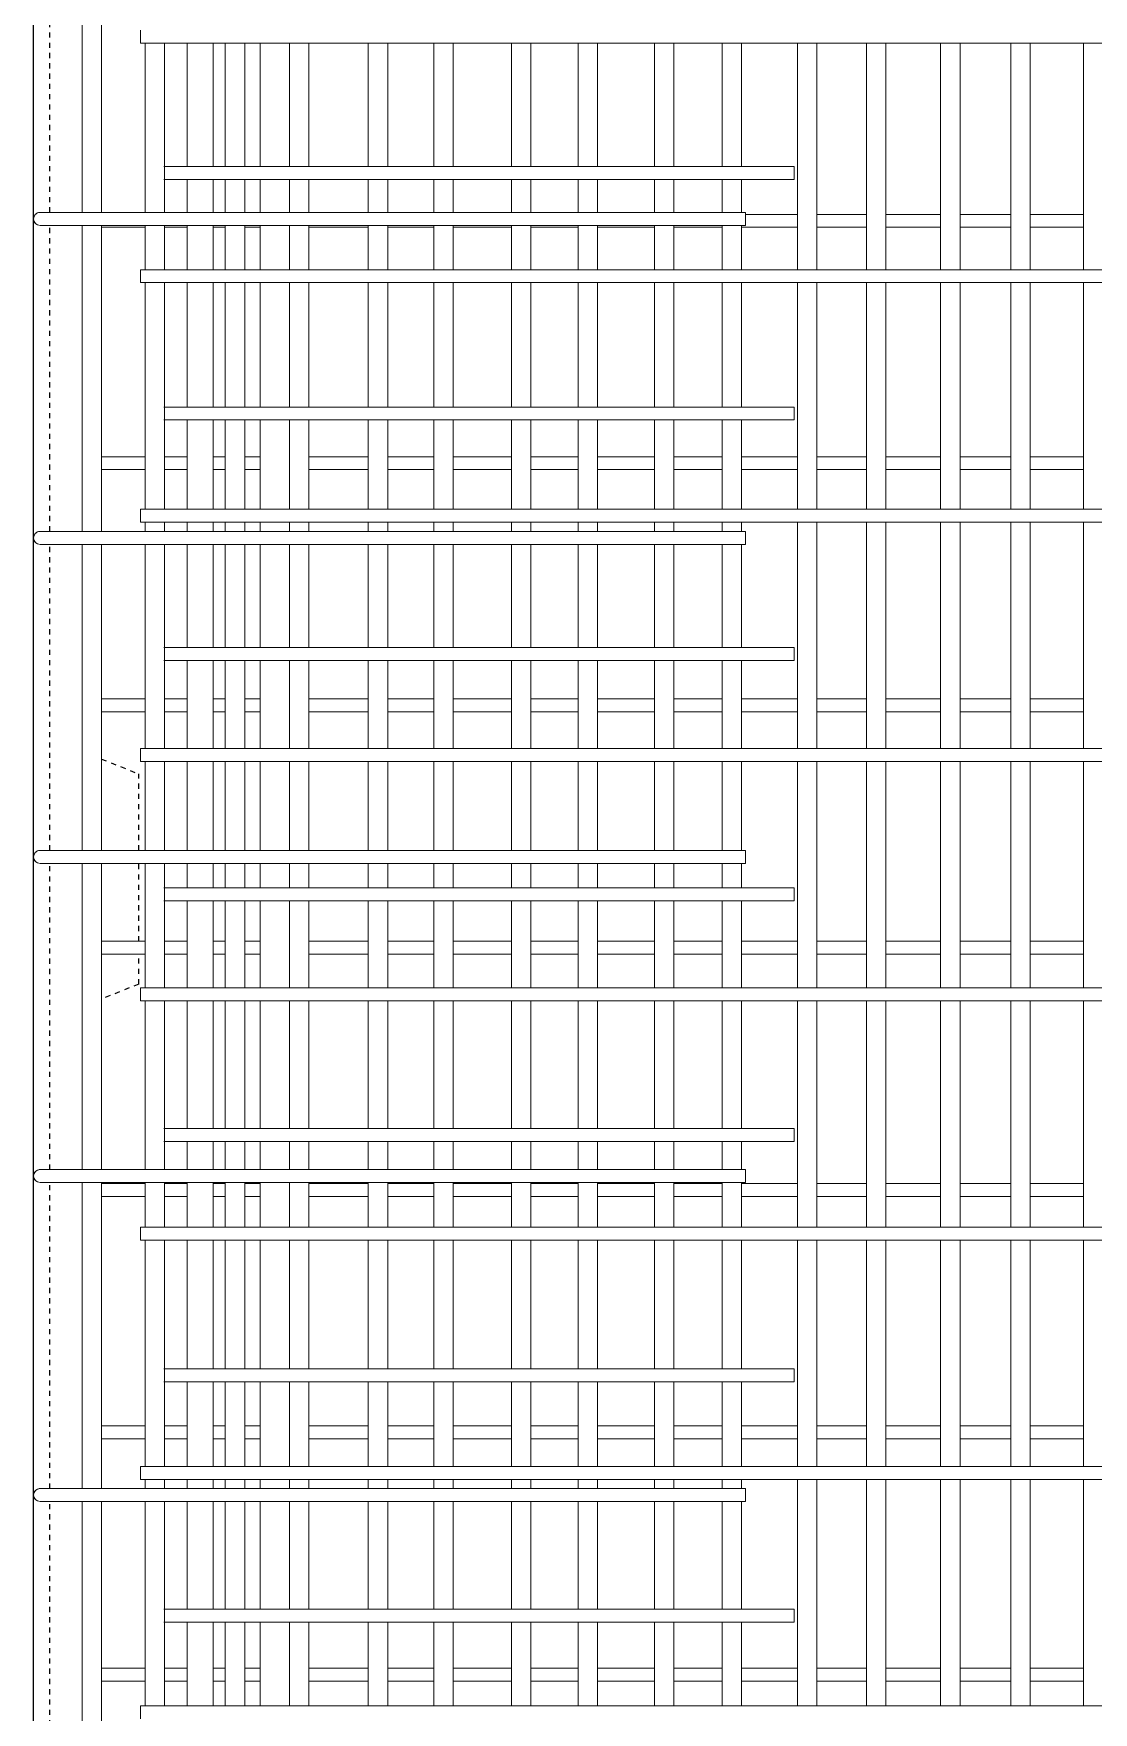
# Model space of a CAD drawing. Header units: millimetres. Extents: x -22025 to -1429, y -2879 to 29261.
# Drawn here: x -20245 to -19590, y 563 to 1601 of the extents above; entities that cross this region are included whole.
import ezdxf

# ---------------------------------------------------------------- set-up
doc = ezdxf.new("R2010")
doc.units = ezdxf.units.MM
doc.linetypes.add('Dash', pattern=[6.36, 3.18, -3.18])
for name, color, linetype, lineweight in [('A-WALL', 113, 'Continuous', 25), ('A-WALL-HDLN', 110, 'Dash', 25), ('S-RBAR', 171, 'Continuous', 18)]:
    doc.layers.add(name, color=color, linetype=linetype, lineweight=lineweight)

msp = doc.modelspace()

# ---------------------------------------------------------------- linework, layer by layer
at = {"layer": 'A-WALL'}
msp.add_line((-20244.6, -1395), (-20244.6, 7660), dxfattribs=at)
at = {"layer": 'A-WALL-HDLN'}
for p, q in [((-20234.6, 1490.1), (-20234.6, 1679.3)), ((-20234.6, 1292.9), (-20234.6, 1482.1)), ((-20234.6, 1095.7), (-20234.6, 1284.9)), ((-20202.6, 1152.2), (-20179.6, 1143)), ((-20179.6, 1095.7), (-20179.6, 1143)), ((-20234.6, 898.4), (-20234.6, 1087.7)), ((-20179.6, 1039.5), (-20179.6, 1087.7)), ((-20179.6, 1013), (-20179.6, 1031.5)), ((-20179.6, 1013), (-20202.6, 1003.8)), ((-20234.6, 701.2), (-20234.6, 890.4)), ((-20234.6, 504), (-20234.6, 693.2))]:
    msp.add_line(p, q, dxfattribs=at)
at = {"layer": 'S-RBAR'}
for p, q in [((-20214.6, 1490.1), (-20214.6, 1679.3)), ((-20202.6, 1490.1), (-20202.6, 1679.3)), ((-20178.4, 1602.7), (-20178.4, 1594.7)), ((-19004.6, 1594.7), (-20178.4, 1594.7)), ((-20175.6, 1490.1), (-20175.6, 1594.7)), ((-20163.6, 1490.1), (-20163.6, 1594.7)), ((-20149.6, 1518.4), (-20149.6, 1594.7)), ((-20133.6, 1518.4), (-20133.6, 1594.7)), ((-20126.1, 1518.4), (-20126.1, 1594.7)), ((-20114.1, 1518.4), (-20114.1, 1594.7)), ((-20104.6, 1518.4), (-20104.6, 1594.7)), ((-20086.4, 1518.4), (-20086.4, 1594.7)), ((-20074.4, 1518.4), (-20074.4, 1594.7)), ((-20037.7, 1518.4), (-20037.7, 1594.7)), ((-20025.7, 1518.4), (-20025.7, 1594.7)), ((-19997.3, 1518.4), (-19997.3, 1594.7)), ((-19985.3, 1518.4), (-19985.3, 1594.7)), ((-19949.3, 1518.4), (-19949.3, 1594.7)), ((-19937.3, 1518.4), (-19937.3, 1594.7)), ((-19908.1, 1518.4), (-19908.1, 1594.7)), ((-19896.1, 1518.4), (-19896.1, 1594.7)), ((-19860.9, 1518.4), (-19860.9, 1594.7)), ((-19848.9, 1518.4), (-19848.9, 1594.7)), ((-19819, 1518.4), (-19819, 1594.7)), ((-19807, 1518.4), (-19807, 1594.7)), ((-19772.4, 1454.7), (-19772.4, 1594.7)), ((-19760.4, 1454.7), (-19760.4, 1594.7)), ((-19729.8, 1454.7), (-19729.8, 1594.7)), ((-19717.8, 1454.7), (-19717.8, 1594.7)), ((-19684, 1454.7), (-19684, 1594.7)), ((-19672, 1454.7), (-19672, 1594.7)), ((-19640.6, 1454.7), (-19640.6, 1594.7)), ((-19628.6, 1454.7), (-19628.6, 1594.7)), ((-19595.6, 1454.7), (-19595.6, 1594.7)), ((-20164.1, 1518.4), (-20134.6, 1518.4)), ((-19774.6, 1518.4), (-20134.6, 1518.4)), ((-19774.6, 1518.4), (-19774.6, 1510.4)), ((-20164.1, 1510.4), (-20134.6, 1510.4)), ((-20149.6, 1490.1), (-20149.6, 1510.4)), ((-19774.6, 1510.4), (-20134.6, 1510.4)), ((-20133.6, 1490.1), (-20133.6, 1510.4)), ((-20126.1, 1490.1), (-20126.1, 1510.4)), ((-20114.1, 1490.1), (-20114.1, 1510.4)), ((-20104.6, 1490.1), (-20104.6, 1510.4)), ((-20086.4, 1490.1), (-20086.4, 1510.4)), ((-20074.4, 1490.1), (-20074.4, 1510.4)), ((-20037.7, 1490.1), (-20037.7, 1510.4)), ((-20025.7, 1490.1), (-20025.7, 1510.4)), ((-19997.3, 1490.1), (-19997.3, 1510.4)), ((-19985.3, 1490.1), (-19985.3, 1510.4)), ((-19949.3, 1490.1), (-19949.3, 1510.4)), ((-19937.3, 1490.1), (-19937.3, 1510.4)), ((-19908.1, 1490.1), (-19908.1, 1510.4)), ((-19896.1, 1490.1), (-19896.1, 1510.4)), ((-19860.9, 1490.1), (-19860.9, 1510.4)), ((-19848.9, 1490.1), (-19848.9, 1510.4)), ((-19819, 1490.1), (-19819, 1510.4)), ((-19807, 1490.1), (-19807, 1510.4)), ((-20240.6, 1490.1), (-20220.6, 1490.1)), ((-19804.6, 1490.1), (-20220.6, 1490.1)), ((-19804.6, 1490.1), (-19804.6, 1482.1)), ((-19772.4, 1488.9), (-19804.6, 1488.9)), ((-19729.8, 1488.9), (-19760.4, 1488.9)), ((-19684, 1488.9), (-19717.8, 1488.9)), ((-19640.6, 1488.9), (-19672, 1488.9)), ((-19595.6, 1488.9), (-19628.6, 1488.9)), ((-20240.6, 1482.1), (-20220.6, 1482.1)), ((-19804.6, 1482.1), (-20220.6, 1482.1)), ((-20214.6, 1292.9), (-20214.6, 1482.1)), ((-20202.6, 1292.9), (-20202.6, 1482.1)), ((-20175.8, 1480.9), (-20202.6, 1480.9)), ((-20175.6, 1454.7), (-20175.6, 1482.1)), ((-20163.6, 1454.7), (-20163.6, 1482.1)), ((-20149.6, 1480.9), (-20163.6, 1480.9)), ((-20149.6, 1454.7), (-20149.6, 1482.1)), ((-20133.6, 1454.7), (-20133.6, 1482.1)), ((-20126.1, 1480.9), (-20133.6, 1480.9)), ((-20126.1, 1454.7), (-20126.1, 1482.1)), ((-20114.1, 1454.7), (-20114.1, 1482.1)), ((-20104.6, 1480.9), (-20114.1, 1480.9)), ((-20104.6, 1454.7), (-20104.6, 1482.1)), ((-20086.4, 1454.7), (-20086.4, 1482.1)), ((-20074.4, 1454.7), (-20074.4, 1482.1)), ((-20037.7, 1480.9), (-20074.4, 1480.9)), ((-20037.7, 1454.7), (-20037.7, 1482.1)), ((-20025.7, 1454.7), (-20025.7, 1482.1)), ((-19997.3, 1480.9), (-20025.7, 1480.9)), ((-19997.3, 1454.7), (-19997.3, 1482.1)), ((-19985.3, 1454.7), (-19985.3, 1482.1)), ((-19949.3, 1480.9), (-19985.3, 1480.9)), ((-19949.3, 1454.7), (-19949.3, 1482.1)), ((-19937.3, 1454.7), (-19937.3, 1482.1)), ((-19908.1, 1480.9), (-19937.3, 1480.9)), ((-19908.1, 1454.7), (-19908.1, 1482.1)), ((-19896.1, 1454.7), (-19896.1, 1482.1)), ((-19860.9, 1480.9), (-19896.1, 1480.9)), ((-19860.9, 1454.7), (-19860.9, 1482.1)), ((-19848.9, 1454.7), (-19848.9, 1482.1)), ((-19819, 1480.9), (-19848.9, 1480.9)), ((-19819, 1454.7), (-19819, 1482.1)), ((-19807, 1454.7), (-19807, 1482.1)), ((-19772.4, 1480.9), (-19807, 1480.9)), ((-19729.8, 1480.9), (-19760.4, 1480.9)), ((-19684, 1480.9), (-19717.8, 1480.9)), ((-19640.6, 1480.9), (-19672, 1480.9)), ((-19595.6, 1480.9), (-19628.6, 1480.9)), ((-19004.6, 1454.7), (-20178.4, 1454.7)), ((-20178.4, 1454.7), (-20178.4, 1446.7)), ((-19004.6, 1446.7), (-20178.4, 1446.7)), ((-20175.6, 1306.7), (-20175.6, 1446.7)), ((-20163.6, 1306.7), (-20163.6, 1446.7)), ((-20149.6, 1369.8), (-20149.6, 1446.7)), ((-20133.6, 1369.8), (-20133.6, 1446.7)), ((-20126.1, 1369.8), (-20126.1, 1446.7)), ((-20114.1, 1369.8), (-20114.1, 1446.7)), ((-20104.6, 1369.8), (-20104.6, 1446.7)), ((-20086.4, 1369.8), (-20086.4, 1446.7)), ((-20074.4, 1369.8), (-20074.4, 1446.7)), ((-20037.7, 1369.8), (-20037.7, 1446.7)), ((-20025.7, 1369.8), (-20025.7, 1446.7)), ((-19997.3, 1369.8), (-19997.3, 1446.7)), ((-19985.3, 1369.8), (-19985.3, 1446.7)), ((-19949.3, 1369.8), (-19949.3, 1446.7)), ((-19937.3, 1369.8), (-19937.3, 1446.7)), ((-19908.1, 1369.8), (-19908.1, 1446.7)), ((-19896.1, 1369.8), (-19896.1, 1446.7)), ((-19860.9, 1369.8), (-19860.9, 1446.7)), ((-19848.9, 1369.8), (-19848.9, 1446.7)), ((-19819, 1369.8), (-19819, 1446.7)), ((-19807, 1369.8), (-19807, 1446.7)), ((-19772.4, 1306.7), (-19772.4, 1446.7)), ((-19760.4, 1306.7), (-19760.4, 1446.7)), ((-19729.8, 1306.7), (-19729.8, 1446.7)), ((-19717.8, 1306.7), (-19717.8, 1446.7)), ((-19684, 1306.7), (-19684, 1446.7)), ((-19672, 1306.7), (-19672, 1446.7)), ((-19640.6, 1306.7), (-19640.6, 1446.7)), ((-19628.6, 1306.7), (-19628.6, 1446.7)), ((-19595.6, 1306.7), (-19595.6, 1446.7)), ((-20164.1, 1369.8), (-20134.6, 1369.8)), ((-20164.1, 1361.8), (-20134.6, 1361.8)), ((-20149.6, 1306.7), (-20149.6, 1361.8)), ((-19774.6, 1369.8), (-20134.6, 1369.8)), ((-19774.6, 1361.8), (-20134.6, 1361.8)), ((-20133.6, 1306.7), (-20133.6, 1361.8)), ((-20126.1, 1306.7), (-20126.1, 1361.8)), ((-20114.1, 1306.7), (-20114.1, 1361.8)), ((-20104.6, 1306.7), (-20104.6, 1361.8)), ((-20086.4, 1306.7), (-20086.4, 1361.8)), ((-20074.4, 1306.7), (-20074.4, 1361.8)), ((-20037.7, 1306.7), (-20037.7, 1361.8)), ((-20025.7, 1306.7), (-20025.7, 1361.8)), ((-19997.3, 1306.7), (-19997.3, 1361.8)), ((-19985.3, 1306.7), (-19985.3, 1361.8)), ((-19949.3, 1306.7), (-19949.3, 1361.8)), ((-19937.3, 1306.7), (-19937.3, 1361.8)), ((-19908.1, 1306.7), (-19908.1, 1361.8)), ((-19896.1, 1306.7), (-19896.1, 1361.8)), ((-19860.9, 1306.7), (-19860.9, 1361.8)), ((-19848.9, 1306.7), (-19848.9, 1361.8)), ((-19819, 1306.7), (-19819, 1361.8)), ((-19807, 1306.7), (-19807, 1361.8)), ((-19774.6, 1369.8), (-19774.6, 1361.8)), ((-20175.8, 1339.1), (-20202.6, 1339.1)), ((-20149.6, 1339.1), (-20163.6, 1339.1)), ((-20126.1, 1339.1), (-20133.6, 1339.1)), ((-20104.6, 1339.1), (-20114.1, 1339.1)), ((-20037.7, 1339.1), (-20074.4, 1339.1)), ((-19997.3, 1339.1), (-20025.7, 1339.1)), ((-19949.3, 1339.1), (-19985.3, 1339.1)), ((-19908.1, 1339.1), (-19937.3, 1339.1)), ((-19860.9, 1339.1), (-19896.1, 1339.1)), ((-19819, 1339.1), (-19848.9, 1339.1)), ((-19772.4, 1339.1), (-19807, 1339.1)), ((-19729.8, 1339.1), (-19760.4, 1339.1)), ((-19684, 1339.1), (-19717.8, 1339.1)), ((-19640.6, 1339.1), (-19672, 1339.1)), ((-19595.6, 1339.1), (-19628.6, 1339.1)), ((-20175.8, 1331.1), (-20202.6, 1331.1)), ((-20149.6, 1331.1), (-20163.6, 1331.1)), ((-20126.1, 1331.1), (-20133.6, 1331.1)), ((-20104.6, 1331.1), (-20114.1, 1331.1)), ((-20037.7, 1331.1), (-20074.4, 1331.1)), ((-19997.3, 1331.1), (-20025.7, 1331.1)), ((-19949.3, 1331.1), (-19985.3, 1331.1)), ((-19908.1, 1331.1), (-19937.3, 1331.1)), ((-19860.9, 1331.1), (-19896.1, 1331.1)), ((-19819, 1331.1), (-19848.9, 1331.1)), ((-19772.4, 1331.1), (-19807, 1331.1)), ((-19729.8, 1331.1), (-19760.4, 1331.1)), ((-19684, 1331.1), (-19717.8, 1331.1)), ((-19640.6, 1331.1), (-19672, 1331.1)), ((-19595.6, 1331.1), (-19628.6, 1331.1)), ((-19004.6, 1306.7), (-20178.4, 1306.7)), ((-20178.4, 1306.7), (-20178.4, 1298.7)), ((-19004.6, 1298.7), (-20178.4, 1298.7)), ((-20175.6, 1292.9), (-20175.6, 1298.7)), ((-20163.6, 1292.9), (-20163.6, 1298.7)), ((-20149.6, 1292.9), (-20149.6, 1298.7)), ((-20133.6, 1292.9), (-20133.6, 1298.7)), ((-20126.1, 1292.9), (-20126.1, 1298.7)), ((-20114.1, 1292.9), (-20114.1, 1298.7)), ((-20104.6, 1292.9), (-20104.6, 1298.7)), ((-20086.4, 1292.9), (-20086.4, 1298.7)), ((-20074.4, 1292.9), (-20074.4, 1298.7)), ((-20037.7, 1292.9), (-20037.7, 1298.7)), ((-20025.7, 1292.9), (-20025.7, 1298.7)), ((-19997.3, 1292.9), (-19997.3, 1298.7)), ((-19985.3, 1292.9), (-19985.3, 1298.7)), ((-19949.3, 1292.9), (-19949.3, 1298.7)), ((-19937.3, 1292.9), (-19937.3, 1298.7)), ((-19908.1, 1292.9), (-19908.1, 1298.7)), ((-19896.1, 1292.9), (-19896.1, 1298.7)), ((-19860.9, 1292.9), (-19860.9, 1298.7)), ((-19848.9, 1292.9), (-19848.9, 1298.7)), ((-19819, 1292.9), (-19819, 1298.7)), ((-19807, 1292.9), (-19807, 1298.7)), ((-19772.4, 1158.7), (-19772.4, 1298.7)), ((-19760.4, 1158.7), (-19760.4, 1298.7)), ((-19729.8, 1158.7), (-19729.8, 1298.7)), ((-19717.8, 1158.7), (-19717.8, 1298.7)), ((-19684, 1158.7), (-19684, 1298.7)), ((-19672, 1158.7), (-19672, 1298.7)), ((-19640.6, 1158.7), (-19640.6, 1298.7)), ((-19628.6, 1158.7), (-19628.6, 1298.7)), ((-19595.6, 1158.7), (-19595.6, 1298.7)), ((-20240.6, 1292.9), (-20220.6, 1292.9)), ((-19804.6, 1292.9), (-20220.6, 1292.9)), ((-19804.6, 1292.9), (-19804.6, 1284.9)), ((-20240.6, 1284.9), (-20220.6, 1284.9)), ((-19804.6, 1284.9), (-20220.6, 1284.9)), ((-20214.6, 1095.7), (-20214.6, 1284.9)), ((-20202.6, 1095.7), (-20202.6, 1284.9)), ((-20175.6, 1158.7), (-20175.6, 1284.9)), ((-20163.6, 1158.7), (-20163.6, 1284.9)), ((-20149.6, 1221.1), (-20149.6, 1284.9)), ((-20133.6, 1221.1), (-20133.6, 1284.9)), ((-20126.1, 1221.1), (-20126.1, 1284.9)), ((-20114.1, 1221.1), (-20114.1, 1284.9)), ((-20104.6, 1221.1), (-20104.6, 1284.9)), ((-20086.4, 1221.1), (-20086.4, 1284.9)), ((-20074.4, 1221.1), (-20074.4, 1284.9)), ((-20037.7, 1221.1), (-20037.7, 1284.9)), ((-20025.7, 1221.1), (-20025.7, 1284.9)), ((-19997.3, 1221.1), (-19997.3, 1284.9)), ((-19985.3, 1221.1), (-19985.3, 1284.9)), ((-19949.3, 1221.1), (-19949.3, 1284.9)), ((-19937.3, 1221.1), (-19937.3, 1284.9)), ((-19908.1, 1221.1), (-19908.1, 1284.9)), ((-19896.1, 1221.1), (-19896.1, 1284.9)), ((-19860.9, 1221.1), (-19860.9, 1284.9)), ((-19848.9, 1221.1), (-19848.9, 1284.9)), ((-19819, 1221.1), (-19819, 1284.9)), ((-19807, 1221.1), (-19807, 1284.9)), ((-20164.1, 1221.1), (-20134.6, 1221.1)), ((-19774.6, 1221.1), (-20134.6, 1221.1)), ((-19774.6, 1221.1), (-19774.6, 1213.1)), ((-20164.1, 1213.1), (-20134.6, 1213.1)), ((-20149.6, 1158.7), (-20149.6, 1213.1)), ((-19774.6, 1213.1), (-20134.6, 1213.1)), ((-20133.6, 1158.7), (-20133.6, 1213.1)), ((-20126.1, 1158.7), (-20126.1, 1213.1)), ((-20114.1, 1158.7), (-20114.1, 1213.1)), ((-20104.6, 1158.7), (-20104.6, 1213.1)), ((-20086.4, 1158.7), (-20086.4, 1213.1)), ((-20074.4, 1158.7), (-20074.4, 1213.1)), ((-20037.7, 1158.7), (-20037.7, 1213.1)), ((-20025.7, 1158.7), (-20025.7, 1213.1)), ((-19997.3, 1158.7), (-19997.3, 1213.1)), ((-19985.3, 1158.7), (-19985.3, 1213.1)), ((-19949.3, 1158.7), (-19949.3, 1213.1)), ((-19937.3, 1158.7), (-19937.3, 1213.1)), ((-19908.1, 1158.7), (-19908.1, 1213.1)), ((-19896.1, 1158.7), (-19896.1, 1213.1)), ((-19860.9, 1158.7), (-19860.9, 1213.1)), ((-19848.9, 1158.7), (-19848.9, 1213.1)), ((-19819, 1158.7), (-19819, 1213.1)), ((-19807, 1158.7), (-19807, 1213.1)), ((-20175.8, 1189.3), (-20202.6, 1189.3)), ((-20149.6, 1189.3), (-20163.6, 1189.3)), ((-20126.1, 1189.3), (-20133.6, 1189.3)), ((-20104.6, 1189.3), (-20114.1, 1189.3)), ((-20037.7, 1189.3), (-20074.4, 1189.3)), ((-19997.3, 1189.3), (-20025.7, 1189.3)), ((-19949.3, 1189.3), (-19985.3, 1189.3)), ((-19908.1, 1189.3), (-19937.3, 1189.3)), ((-19860.9, 1189.3), (-19896.1, 1189.3)), ((-19819, 1189.3), (-19848.9, 1189.3)), ((-19772.4, 1189.3), (-19807, 1189.3)), ((-19729.8, 1189.3), (-19760.4, 1189.3)), ((-19684, 1189.3), (-19717.8, 1189.3)), ((-19640.6, 1189.3), (-19672, 1189.3)), ((-19595.6, 1189.3), (-19628.6, 1189.3)), ((-20175.8, 1181.3), (-20202.6, 1181.3)), ((-20149.6, 1181.3), (-20163.6, 1181.3)), ((-20126.1, 1181.3), (-20133.6, 1181.3)), ((-20104.6, 1181.3), (-20114.1, 1181.3)), ((-20037.7, 1181.3), (-20074.4, 1181.3)), ((-19997.3, 1181.3), (-20025.7, 1181.3)), ((-19949.3, 1181.3), (-19985.3, 1181.3)), ((-19908.1, 1181.3), (-19937.3, 1181.3)), ((-19860.9, 1181.3), (-19896.1, 1181.3)), ((-19819, 1181.3), (-19848.9, 1181.3)), ((-19772.4, 1181.3), (-19807, 1181.3)), ((-19729.8, 1181.3), (-19760.4, 1181.3)), ((-19684, 1181.3), (-19717.8, 1181.3)), ((-19640.6, 1181.3), (-19672, 1181.3)), ((-19595.6, 1181.3), (-19628.6, 1181.3)), ((-19004.6, 1158.7), (-20178.4, 1158.7)), ((-20178.4, 1158.7), (-20178.4, 1150.7)), ((-19004.6, 1150.7), (-20178.4, 1150.7)), ((-20175.6, 1095.7), (-20175.6, 1150.7)), ((-20163.6, 1095.7), (-20163.6, 1150.7)), ((-20149.6, 1095.7), (-20149.6, 1150.7)), ((-20133.6, 1095.7), (-20133.6, 1150.7)), ((-20126.1, 1095.7), (-20126.1, 1150.7)), ((-20114.1, 1095.7), (-20114.1, 1150.7)), ((-20104.6, 1095.7), (-20104.6, 1150.7)), ((-20086.4, 1095.7), (-20086.4, 1150.7)), ((-20074.4, 1095.7), (-20074.4, 1150.7)), ((-20037.7, 1095.7), (-20037.7, 1150.7)), ((-20025.7, 1095.7), (-20025.7, 1150.7)), ((-19997.3, 1095.7), (-19997.3, 1150.7)), ((-19985.3, 1095.7), (-19985.3, 1150.7)), ((-19949.3, 1095.7), (-19949.3, 1150.7)), ((-19937.3, 1095.7), (-19937.3, 1150.7)), ((-19908.1, 1095.7), (-19908.1, 1150.7)), ((-19896.1, 1095.7), (-19896.1, 1150.7)), ((-19860.9, 1095.7), (-19860.9, 1150.7)), ((-19848.9, 1095.7), (-19848.9, 1150.7)), ((-19819, 1095.7), (-19819, 1150.7)), ((-19807, 1095.7), (-19807, 1150.7)), ((-19772.4, 1010.7), (-19772.4, 1150.7)), ((-19760.4, 1010.7), (-19760.4, 1150.7)), ((-19729.8, 1010.7), (-19729.8, 1150.7)), ((-19717.8, 1010.7), (-19717.8, 1150.7)), ((-19684, 1010.7), (-19684, 1150.7)), ((-19672, 1010.7), (-19672, 1150.7)), ((-19640.6, 1010.7), (-19640.6, 1150.7)), ((-19628.6, 1010.7), (-19628.6, 1150.7)), ((-19595.6, 1010.7), (-19595.6, 1150.7)), ((-20240.6, 1095.7), (-20220.6, 1095.7)), ((-19804.6, 1095.7), (-20220.6, 1095.7)), ((-19804.6, 1095.7), (-19804.6, 1087.7)), ((-20240.6, 1087.7), (-20220.6, 1087.7)), ((-19804.6, 1087.7), (-20220.6, 1087.7)), ((-20214.6, 898.4), (-20214.6, 1087.7)), ((-20202.6, 898.4), (-20202.6, 1087.7)), ((-20175.6, 1010.7), (-20175.6, 1087.7)), ((-20163.6, 1010.7), (-20163.6, 1087.7)), ((-20149.6, 1072.5), (-20149.6, 1087.7)), ((-20133.6, 1072.5), (-20133.6, 1087.7)), ((-20126.1, 1072.5), (-20126.1, 1087.7)), ((-20114.1, 1072.5), (-20114.1, 1087.7)), ((-20104.6, 1072.5), (-20104.6, 1087.7)), ((-20086.4, 1072.5), (-20086.4, 1087.7)), ((-20074.4, 1072.5), (-20074.4, 1087.7)), ((-20037.7, 1072.5), (-20037.7, 1087.7)), ((-20025.7, 1072.5), (-20025.7, 1087.7)), ((-19997.3, 1072.5), (-19997.3, 1087.7)), ((-19985.3, 1072.5), (-19985.3, 1087.7)), ((-19949.3, 1072.5), (-19949.3, 1087.7)), ((-19937.3, 1072.5), (-19937.3, 1087.7)), ((-19908.1, 1072.5), (-19908.1, 1087.7)), ((-19896.1, 1072.5), (-19896.1, 1087.7)), ((-19860.9, 1072.5), (-19860.9, 1087.7)), ((-19848.9, 1072.5), (-19848.9, 1087.7)), ((-19819, 1072.5), (-19819, 1087.7)), ((-19807, 1072.5), (-19807, 1087.7)), ((-20164.1, 1072.5), (-20134.6, 1072.5)), ((-19774.6, 1072.5), (-20134.6, 1072.5)), ((-19774.6, 1072.5), (-19774.6, 1064.5)), ((-20164.1, 1064.5), (-20134.6, 1064.5)), ((-20149.6, 1010.7), (-20149.6, 1064.5)), ((-19774.6, 1064.5), (-20134.6, 1064.5)), ((-20133.6, 1010.7), (-20133.6, 1064.5)), ((-20126.1, 1010.7), (-20126.1, 1064.5)), ((-20114.1, 1010.7), (-20114.1, 1064.5)), ((-20104.6, 1010.7), (-20104.6, 1064.5)), ((-20086.4, 1010.7), (-20086.4, 1064.5)), ((-20074.4, 1010.7), (-20074.4, 1064.5)), ((-20037.7, 1010.7), (-20037.7, 1064.5)), ((-20025.7, 1010.7), (-20025.7, 1064.5)), ((-19997.3, 1010.7), (-19997.3, 1064.5)), ((-19985.3, 1010.7), (-19985.3, 1064.5)), ((-19949.3, 1010.7), (-19949.3, 1064.5)), ((-19937.3, 1010.7), (-19937.3, 1064.5)), ((-19908.1, 1010.7), (-19908.1, 1064.5)), ((-19896.1, 1010.7), (-19896.1, 1064.5)), ((-19860.9, 1010.7), (-19860.9, 1064.5)), ((-19848.9, 1010.7), (-19848.9, 1064.5)), ((-19819, 1010.7), (-19819, 1064.5)), ((-19807, 1010.7), (-19807, 1064.5)), ((-20175.8, 1039.5), (-20202.6, 1039.5)), ((-20149.6, 1039.5), (-20163.6, 1039.5)), ((-20126.1, 1039.5), (-20133.6, 1039.5)), ((-20104.6, 1039.5), (-20114.1, 1039.5)), ((-20037.7, 1039.5), (-20074.4, 1039.5)), ((-19997.3, 1039.5), (-20025.7, 1039.5)), ((-19949.3, 1039.5), (-19985.3, 1039.5)), ((-19908.1, 1039.5), (-19937.3, 1039.5)), ((-19860.9, 1039.5), (-19896.1, 1039.5)), ((-19819, 1039.5), (-19848.9, 1039.5)), ((-19772.4, 1039.5), (-19807, 1039.5)), ((-19729.8, 1039.5), (-19760.4, 1039.5)), ((-19684, 1039.5), (-19717.8, 1039.5)), ((-19640.6, 1039.5), (-19672, 1039.5)), ((-19595.6, 1039.5), (-19628.6, 1039.5)), ((-20175.8, 1031.5), (-20202.6, 1031.5)), ((-20149.6, 1031.5), (-20163.6, 1031.5)), ((-20126.1, 1031.5), (-20133.6, 1031.5)), ((-20104.6, 1031.5), (-20114.1, 1031.5)), ((-20037.7, 1031.5), (-20074.4, 1031.5)), ((-19997.3, 1031.5), (-20025.7, 1031.5)), ((-19949.3, 1031.5), (-19985.3, 1031.5)), ((-19908.1, 1031.5), (-19937.3, 1031.5)), ((-19860.9, 1031.5), (-19896.1, 1031.5)), ((-19819, 1031.5), (-19848.9, 1031.5)), ((-19772.4, 1031.5), (-19807, 1031.5)), ((-19729.8, 1031.5), (-19760.4, 1031.5)), ((-19684, 1031.5), (-19717.8, 1031.5)), ((-19640.6, 1031.5), (-19672, 1031.5)), ((-19595.6, 1031.5), (-19628.6, 1031.5)), ((-19004.6, 1010.7), (-20178.4, 1010.7)), ((-20178.4, 1010.7), (-20178.4, 1002.7)), ((-19004.6, 1002.7), (-20178.4, 1002.7)), ((-20175.6, 898.4), (-20175.6, 1002.7)), ((-20163.6, 898.4), (-20163.6, 1002.7)), ((-20149.6, 923.8), (-20149.6, 1002.7)), ((-20133.6, 923.8), (-20133.6, 1002.7)), ((-20126.1, 923.8), (-20126.1, 1002.7)), ((-20114.1, 923.8), (-20114.1, 1002.7)), ((-20104.6, 923.8), (-20104.6, 1002.7)), ((-20086.4, 923.8), (-20086.4, 1002.7)), ((-20074.4, 923.8), (-20074.4, 1002.7)), ((-20037.7, 923.8), (-20037.7, 1002.7)), ((-20025.7, 923.8), (-20025.7, 1002.7)), ((-19997.3, 923.8), (-19997.3, 1002.7)), ((-19985.3, 923.8), (-19985.3, 1002.7)), ((-19949.3, 923.8), (-19949.3, 1002.7)), ((-19937.3, 923.8), (-19937.3, 1002.7)), ((-19908.1, 923.8), (-19908.1, 1002.7)), ((-19896.1, 923.8), (-19896.1, 1002.7)), ((-19860.9, 923.8), (-19860.9, 1002.7)), ((-19848.9, 923.8), (-19848.9, 1002.7)), ((-19819, 923.8), (-19819, 1002.7)), ((-19807, 923.8), (-19807, 1002.7)), ((-19772.4, 862.8), (-19772.4, 1002.7)), ((-19760.4, 862.8), (-19760.4, 1002.7)), ((-19729.8, 862.8), (-19729.8, 1002.7)), ((-19717.8, 862.8), (-19717.8, 1002.7)), ((-19684, 862.8), (-19684, 1002.7)), ((-19672, 862.8), (-19672, 1002.7)), ((-19640.6, 862.8), (-19640.6, 1002.7)), ((-19628.6, 862.8), (-19628.6, 1002.7)), ((-19595.6, 862.8), (-19595.6, 1002.7)), ((-20164.1, 923.8), (-20134.6, 923.8)), ((-19774.6, 923.8), (-20134.6, 923.8)), ((-19774.6, 923.8), (-19774.6, 915.8)), ((-20164.1, 915.8), (-20134.6, 915.8)), ((-20149.6, 898.4), (-20149.6, 915.8)), ((-19774.6, 915.8), (-20134.6, 915.8)), ((-20133.6, 898.4), (-20133.6, 915.8)), ((-20126.1, 898.4), (-20126.1, 915.8)), ((-20114.1, 898.4), (-20114.1, 915.8)), ((-20104.6, 898.4), (-20104.6, 915.8)), ((-20086.4, 898.4), (-20086.4, 915.8)), ((-20074.4, 898.4), (-20074.4, 915.8)), ((-20037.7, 898.4), (-20037.7, 915.8)), ((-20025.7, 898.4), (-20025.7, 915.8)), ((-19997.3, 898.4), (-19997.3, 915.8)), ((-19985.3, 898.4), (-19985.3, 915.8)), ((-19949.3, 898.4), (-19949.3, 915.8)), ((-19937.3, 898.4), (-19937.3, 915.8)), ((-19908.1, 898.4), (-19908.1, 915.8)), ((-19896.1, 898.4), (-19896.1, 915.8)), ((-19860.9, 898.4), (-19860.9, 915.8)), ((-19848.9, 898.4), (-19848.9, 915.8)), ((-19819, 898.4), (-19819, 915.8)), ((-19807, 898.4), (-19807, 915.8)), ((-20240.6, 898.4), (-20220.6, 898.4)), ((-19804.6, 898.4), (-20220.6, 898.4)), ((-19804.6, 898.4), (-19804.6, 890.4)), ((-20240.6, 890.4), (-20220.6, 890.4)), ((-19804.6, 890.4), (-20220.6, 890.4)), ((-20214.6, 701.2), (-20214.6, 890.4)), ((-20202.6, 701.2), (-20202.6, 890.4)), ((-20175.8, 889.8), (-20202.6, 889.8)), ((-20175.6, 862.8), (-20175.6, 890.4)), ((-20163.6, 862.8), (-20163.6, 890.4)), ((-20149.6, 889.8), (-20163.6, 889.8)), ((-20149.6, 862.8), (-20149.6, 890.4)), ((-20133.6, 862.8), (-20133.6, 890.4)), ((-20126.1, 889.8), (-20133.6, 889.8)), ((-20126.1, 862.8), (-20126.1, 890.4)), ((-20114.1, 862.8), (-20114.1, 890.4)), ((-20104.6, 889.8), (-20114.1, 889.8)), ((-20104.6, 862.8), (-20104.6, 890.4)), ((-20086.4, 862.8), (-20086.4, 890.4)), ((-20074.4, 862.8), (-20074.4, 890.4)), ((-20037.7, 889.8), (-20074.4, 889.8)), ((-20037.7, 862.8), (-20037.7, 890.4)), ((-20025.7, 862.8), (-20025.7, 890.4)), ((-19997.3, 889.8), (-20025.7, 889.8)), ((-19997.3, 862.8), (-19997.3, 890.4)), ((-19985.3, 862.8), (-19985.3, 890.4)), ((-19949.3, 889.8), (-19985.3, 889.8)), ((-19949.3, 862.8), (-19949.3, 890.4)), ((-19937.3, 862.8), (-19937.3, 890.4)), ((-19908.1, 889.8), (-19937.3, 889.8)), ((-19908.1, 862.8), (-19908.1, 890.4)), ((-19896.1, 862.8), (-19896.1, 890.4)), ((-19860.9, 889.8), (-19896.1, 889.8)), ((-19860.9, 862.8), (-19860.9, 890.4)), ((-19848.9, 862.8), (-19848.9, 890.4)), ((-19819, 889.8), (-19848.9, 889.8)), ((-19819, 862.8), (-19819, 890.4)), ((-19807, 862.8), (-19807, 890.4)), ((-19772.4, 889.8), (-19807, 889.8)), ((-19729.8, 889.8), (-19760.4, 889.8)), ((-19684, 889.8), (-19717.8, 889.8)), ((-19640.6, 889.8), (-19672, 889.8)), ((-19595.6, 889.8), (-19628.6, 889.8)), ((-20175.8, 881.8), (-20202.6, 881.8)), ((-20149.6, 881.8), (-20163.6, 881.8)), ((-20126.1, 881.8), (-20133.6, 881.8)), ((-20104.6, 881.8), (-20114.1, 881.8)), ((-20037.7, 881.8), (-20074.4, 881.8)), ((-19997.3, 881.8), (-20025.7, 881.8)), ((-19949.3, 881.8), (-19985.3, 881.8)), ((-19908.1, 881.8), (-19937.3, 881.8)), ((-19860.9, 881.8), (-19896.1, 881.8)), ((-19819, 881.8), (-19848.9, 881.8)), ((-19772.4, 881.8), (-19807, 881.8)), ((-19729.8, 881.8), (-19760.4, 881.8)), ((-19684, 881.8), (-19717.8, 881.8)), ((-19640.6, 881.8), (-19672, 881.8)), ((-19595.6, 881.8), (-19628.6, 881.8)), ((-19004.6, 862.8), (-20178.4, 862.8)), ((-20178.4, 862.8), (-20178.4, 854.8)), ((-19004.6, 854.8), (-20178.4, 854.8)), ((-20175.6, 714.8), (-20175.6, 854.8)), ((-20163.6, 714.8), (-20163.6, 854.8)), ((-20149.6, 775.2), (-20149.6, 854.8)), ((-20133.6, 775.2), (-20133.6, 854.8)), ((-20126.1, 775.2), (-20126.1, 854.8)), ((-20114.1, 775.2), (-20114.1, 854.8)), ((-20104.6, 775.2), (-20104.6, 854.8)), ((-20086.4, 775.2), (-20086.4, 854.8)), ((-20074.4, 775.2), (-20074.4, 854.8)), ((-20037.7, 775.2), (-20037.7, 854.8)), ((-20025.7, 775.2), (-20025.7, 854.8)), ((-19997.3, 775.2), (-19997.3, 854.8)), ((-19985.3, 775.2), (-19985.3, 854.8)), ((-19949.3, 775.2), (-19949.3, 854.8)), ((-19937.3, 775.2), (-19937.3, 854.8)), ((-19908.1, 775.2), (-19908.1, 854.8)), ((-19896.1, 775.2), (-19896.1, 854.8)), ((-19860.9, 775.2), (-19860.9, 854.8)), ((-19848.9, 775.2), (-19848.9, 854.8)), ((-19819, 775.2), (-19819, 854.8)), ((-19807, 775.2), (-19807, 854.8)), ((-19772.4, 714.8), (-19772.4, 854.8)), ((-19760.4, 714.8), (-19760.4, 854.8)), ((-19729.8, 714.8), (-19729.8, 854.8)), ((-19717.8, 714.8), (-19717.8, 854.8)), ((-19684, 714.8), (-19684, 854.8)), ((-19672, 714.8), (-19672, 854.8)), ((-19640.6, 714.8), (-19640.6, 854.8)), ((-19628.6, 714.8), (-19628.6, 854.8)), ((-19595.6, 714.8), (-19595.6, 854.8)), ((-20164.1, 775.2), (-20134.6, 775.2)), ((-19774.6, 775.2), (-20134.6, 775.2)), ((-19774.6, 775.2), (-19774.6, 767.2)), ((-20164.1, 767.2), (-20134.6, 767.2)), ((-20149.6, 714.8), (-20149.6, 767.2)), ((-19774.6, 767.2), (-20134.6, 767.2)), ((-20133.6, 714.8), (-20133.6, 767.2)), ((-20126.1, 714.8), (-20126.1, 767.2)), ((-20114.1, 714.8), (-20114.1, 767.2)), ((-20104.6, 714.8), (-20104.6, 767.2)), ((-20086.4, 714.8), (-20086.4, 767.2)), ((-20074.4, 714.8), (-20074.4, 767.2)), ((-20037.7, 714.8), (-20037.7, 767.2)), ((-20025.7, 714.8), (-20025.7, 767.2)), ((-19997.3, 714.8), (-19997.3, 767.2)), ((-19985.3, 714.8), (-19985.3, 767.2)), ((-19949.3, 714.8), (-19949.3, 767.2)), ((-19937.3, 714.8), (-19937.3, 767.2)), ((-19908.1, 714.8), (-19908.1, 767.2)), ((-19896.1, 714.8), (-19896.1, 767.2)), ((-19860.9, 714.8), (-19860.9, 767.2)), ((-19848.9, 714.8), (-19848.9, 767.2)), ((-19819, 714.8), (-19819, 767.2)), ((-19807, 714.8), (-19807, 767.2)), ((-20175.8, 740), (-20202.6, 740)), ((-20149.6, 740), (-20163.6, 740)), ((-20126.1, 740), (-20133.6, 740)), ((-20104.6, 740), (-20114.1, 740)), ((-20037.7, 740), (-20074.4, 740)), ((-19997.3, 740), (-20025.7, 740)), ((-19949.3, 740), (-19985.3, 740)), ((-19908.1, 740), (-19937.3, 740)), ((-19860.9, 740), (-19896.1, 740)), ((-19819, 740), (-19848.9, 740)), ((-19772.4, 740), (-19807, 740)), ((-19729.8, 740), (-19760.4, 740)), ((-19684, 740), (-19717.8, 740)), ((-19640.6, 740), (-19672, 740)), ((-19595.6, 740), (-19628.6, 740)), ((-20175.8, 732), (-20202.6, 732)), ((-20149.6, 732), (-20163.6, 732)), ((-20126.1, 732), (-20133.6, 732)), ((-20104.6, 732), (-20114.1, 732)), ((-20037.7, 732), (-20074.4, 732)), ((-19997.3, 732), (-20025.7, 732)), ((-19949.3, 732), (-19985.3, 732)), ((-19908.1, 732), (-19937.3, 732)), ((-19860.9, 732), (-19896.1, 732)), ((-19819, 732), (-19848.9, 732)), ((-19772.4, 732), (-19807, 732)), ((-19729.8, 732), (-19760.4, 732)), ((-19684, 732), (-19717.8, 732)), ((-19640.6, 732), (-19672, 732)), ((-19595.6, 732), (-19628.6, 732)), ((-19004.6, 714.8), (-20178.4, 714.8)), ((-20178.4, 714.8), (-20178.4, 706.8)), ((-19004.6, 706.8), (-20178.4, 706.8)), ((-20175.6, 701.2), (-20175.6, 706.8)), ((-20163.6, 701.2), (-20163.6, 706.8)), ((-20149.6, 701.2), (-20149.6, 706.8)), ((-20133.6, 701.2), (-20133.6, 706.8)), ((-20126.1, 701.2), (-20126.1, 706.8)), ((-20114.1, 701.2), (-20114.1, 706.8)), ((-20104.6, 701.2), (-20104.6, 706.8)), ((-20086.4, 701.2), (-20086.4, 706.8)), ((-20074.4, 701.2), (-20074.4, 706.8)), ((-20037.7, 701.2), (-20037.7, 706.8)), ((-20025.7, 701.2), (-20025.7, 706.8)), ((-19997.3, 701.2), (-19997.3, 706.8)), ((-19985.3, 701.2), (-19985.3, 706.8)), ((-19949.3, 701.2), (-19949.3, 706.8)), ((-19937.3, 701.2), (-19937.3, 706.8)), ((-19908.1, 701.2), (-19908.1, 706.8)), ((-19896.1, 701.2), (-19896.1, 706.8)), ((-19860.9, 701.2), (-19860.9, 706.8)), ((-19848.9, 701.2), (-19848.9, 706.8)), ((-19819, 701.2), (-19819, 706.8)), ((-19807, 701.2), (-19807, 706.8)), ((-19772.4, 566.8), (-19772.4, 706.8)), ((-19760.4, 566.8), (-19760.4, 706.8)), ((-19729.8, 566.8), (-19729.8, 706.8)), ((-19717.8, 566.8), (-19717.8, 706.8)), ((-19684, 566.8), (-19684, 706.8)), ((-19672, 566.8), (-19672, 706.8)), ((-19640.6, 566.8), (-19640.6, 706.8)), ((-19628.6, 566.8), (-19628.6, 706.8)), ((-19595.6, 566.8), (-19595.6, 706.8)), ((-20240.6, 701.2), (-20220.6, 701.2)), ((-19804.6, 701.2), (-20220.6, 701.2)), ((-19804.6, 701.2), (-19804.6, 693.2)), ((-20240.6, 693.2), (-20220.6, 693.2)), ((-19804.6, 693.2), (-20220.6, 693.2)), ((-20214.6, 504), (-20214.6, 693.2)), ((-20202.6, 504), (-20202.6, 693.2)), ((-20175.6, 566.8), (-20175.6, 693.2)), ((-20163.6, 566.8), (-20163.6, 693.2)), ((-20149.6, 626.6), (-20149.6, 693.2)), ((-20133.6, 626.6), (-20133.6, 693.2)), ((-20126.1, 626.6), (-20126.1, 693.2)), ((-20114.1, 626.6), (-20114.1, 693.2)), ((-20104.6, 626.6), (-20104.6, 693.2)), ((-20086.4, 626.6), (-20086.4, 693.2)), ((-20074.4, 626.6), (-20074.4, 693.2)), ((-20037.7, 626.6), (-20037.7, 693.2)), ((-20025.7, 626.6), (-20025.7, 693.2)), ((-19997.3, 626.6), (-19997.3, 693.2)), ((-19985.3, 626.6), (-19985.3, 693.2)), ((-19949.3, 626.6), (-19949.3, 693.2)), ((-19937.3, 626.6), (-19937.3, 693.2)), ((-19908.1, 626.6), (-19908.1, 693.2)), ((-19896.1, 626.6), (-19896.1, 693.2)), ((-19860.9, 626.6), (-19860.9, 693.2)), ((-19848.9, 626.6), (-19848.9, 693.2)), ((-19819, 626.6), (-19819, 693.2)), ((-19807, 626.6), (-19807, 693.2)), ((-20164.1, 626.6), (-20134.6, 626.6)), ((-19774.6, 626.6), (-20134.6, 626.6)), ((-19774.6, 626.6), (-19774.6, 618.6)), ((-20164.1, 618.6), (-20134.6, 618.6)), ((-20149.6, 566.8), (-20149.6, 618.6)), ((-19774.6, 618.6), (-20134.6, 618.6)), ((-20133.6, 566.8), (-20133.6, 618.6)), ((-20126.1, 566.8), (-20126.1, 618.6)), ((-20114.1, 566.8), (-20114.1, 618.6)), ((-20104.6, 566.8), (-20104.6, 618.6)), ((-20086.4, 566.8), (-20086.4, 618.6)), ((-20074.4, 566.8), (-20074.4, 618.6)), ((-20037.7, 566.8), (-20037.7, 618.6)), ((-20025.7, 566.8), (-20025.7, 618.6)), ((-19997.3, 566.8), (-19997.3, 618.6)), ((-19985.3, 566.8), (-19985.3, 618.6)), ((-19949.3, 566.8), (-19949.3, 618.6)), ((-19937.3, 566.8), (-19937.3, 618.6)), ((-19908.1, 566.8), (-19908.1, 618.6)), ((-19896.1, 566.8), (-19896.1, 618.6)), ((-19860.9, 566.8), (-19860.9, 618.6)), ((-19848.9, 566.8), (-19848.9, 618.6)), ((-19819, 566.8), (-19819, 618.6)), ((-19807, 566.8), (-19807, 618.6)), ((-20175.8, 590.2), (-20202.6, 590.2)), ((-20175.8, 582.2), (-20202.6, 582.2)), ((-20149.6, 590.2), (-20163.6, 590.2)), ((-20149.6, 582.2), (-20163.6, 582.2)), ((-20126.1, 590.2), (-20133.6, 590.2)), ((-20126.1, 582.2), (-20133.6, 582.2)), ((-20104.6, 590.2), (-20114.1, 590.2)), ((-20104.6, 582.2), (-20114.1, 582.2)), ((-20037.7, 590.2), (-20074.4, 590.2)), ((-20037.7, 582.2), (-20074.4, 582.2)), ((-19997.3, 590.2), (-20025.7, 590.2)), ((-19997.3, 582.2), (-20025.7, 582.2)), ((-19949.3, 590.2), (-19985.3, 590.2)), ((-19949.3, 582.2), (-19985.3, 582.2)), ((-19908.1, 590.2), (-19937.3, 590.2)), ((-19908.1, 582.2), (-19937.3, 582.2)), ((-19860.9, 590.2), (-19896.1, 590.2)), ((-19860.9, 582.2), (-19896.1, 582.2)), ((-19819, 590.2), (-19848.9, 590.2)), ((-19819, 582.2), (-19848.9, 582.2)), ((-19772.4, 590.2), (-19807, 590.2)), ((-19772.4, 582.2), (-19807, 582.2)), ((-19729.8, 590.2), (-19760.4, 590.2)), ((-19729.8, 582.2), (-19760.4, 582.2)), ((-19684, 590.2), (-19717.8, 590.2)), ((-19684, 582.2), (-19717.8, 582.2)), ((-19640.6, 590.2), (-19672, 590.2)), ((-19640.6, 582.2), (-19672, 582.2)), ((-19595.6, 590.2), (-19628.6, 590.2)), ((-19595.6, 582.2), (-19628.6, 582.2)), ((-19004.6, 566.8), (-20178.4, 566.8)), ((-20178.4, 566.8), (-20178.4, 558.8))]:
    msp.add_line(p, q, dxfattribs=at)
for centre, start, end in [((-20240.6, 1486.1), 90, 270), ((-20240.6, 1486.1), 120, 165), ((-20240.6, 1486.1), 195, 240), ((-20240.6, 1486.1), 90, 105), ((-20240.6, 1288.9), 90, 270), ((-20240.6, 1288.9), 120, 165), ((-20240.6, 1288.9), 195, 240), ((-20240.6, 1288.9), 90, 105), ((-20240.6, 1091.7), 90, 270), ((-20240.6, 1091.7), 120, 165), ((-20240.6, 1091.7), 195, 240), ((-20240.6, 1091.7), 90, 105), ((-20240.6, 894.4), 90, 270), ((-20240.6, 894.4), 120, 165), ((-20240.6, 894.4), 195, 240), ((-20240.6, 894.4), 90, 105), ((-20240.6, 697.2), 90, 270), ((-20240.6, 697.2), 120, 165), ((-20240.6, 697.2), 195, 240), ((-20240.6, 697.2), 90, 105)]:
    msp.add_arc(centre, 4, start, end, dxfattribs=at)

doc.saveas('drawing.dxf')
